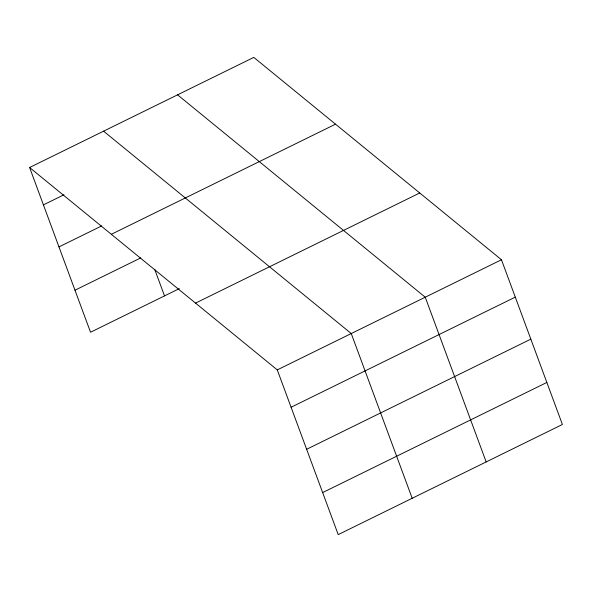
<?xml version="1.0" encoding="UTF-8"?>
<svg xmlns="http://www.w3.org/2000/svg" width="592" height="592" viewBox="0 0 592 592"><rect width="100%" height="100%" fill="white"/><g stroke="black" fill="none" stroke-linecap="round" stroke-linejoin="round"><path stroke-width="0.89" d="M29.6 167.514L253.798 57.387L501.468 259.762L562.4 424.486L338.202 534.613L277.271 369.889L29.6 167.514L90.532 332.238L179.317 288.63M43.423 204.876L63.973 194.783M58.971 246.908L101.713 225.907M111.333 234.299L335.531 124.172M74.984 290.206L140.748 257.905M195.538 303.104L419.735 192.977M277.271 369.889L501.468 259.762M291.086 407.252L515.284 297.125M306.634 449.276L530.832 339.149M322.655 492.581L546.853 382.454M177.57 94.831L425.241 297.206L486.173 461.93M103.585 131.172L351.256 333.548L412.187 498.272M154.682 269.308L164.517 295.896"/></g></svg>
